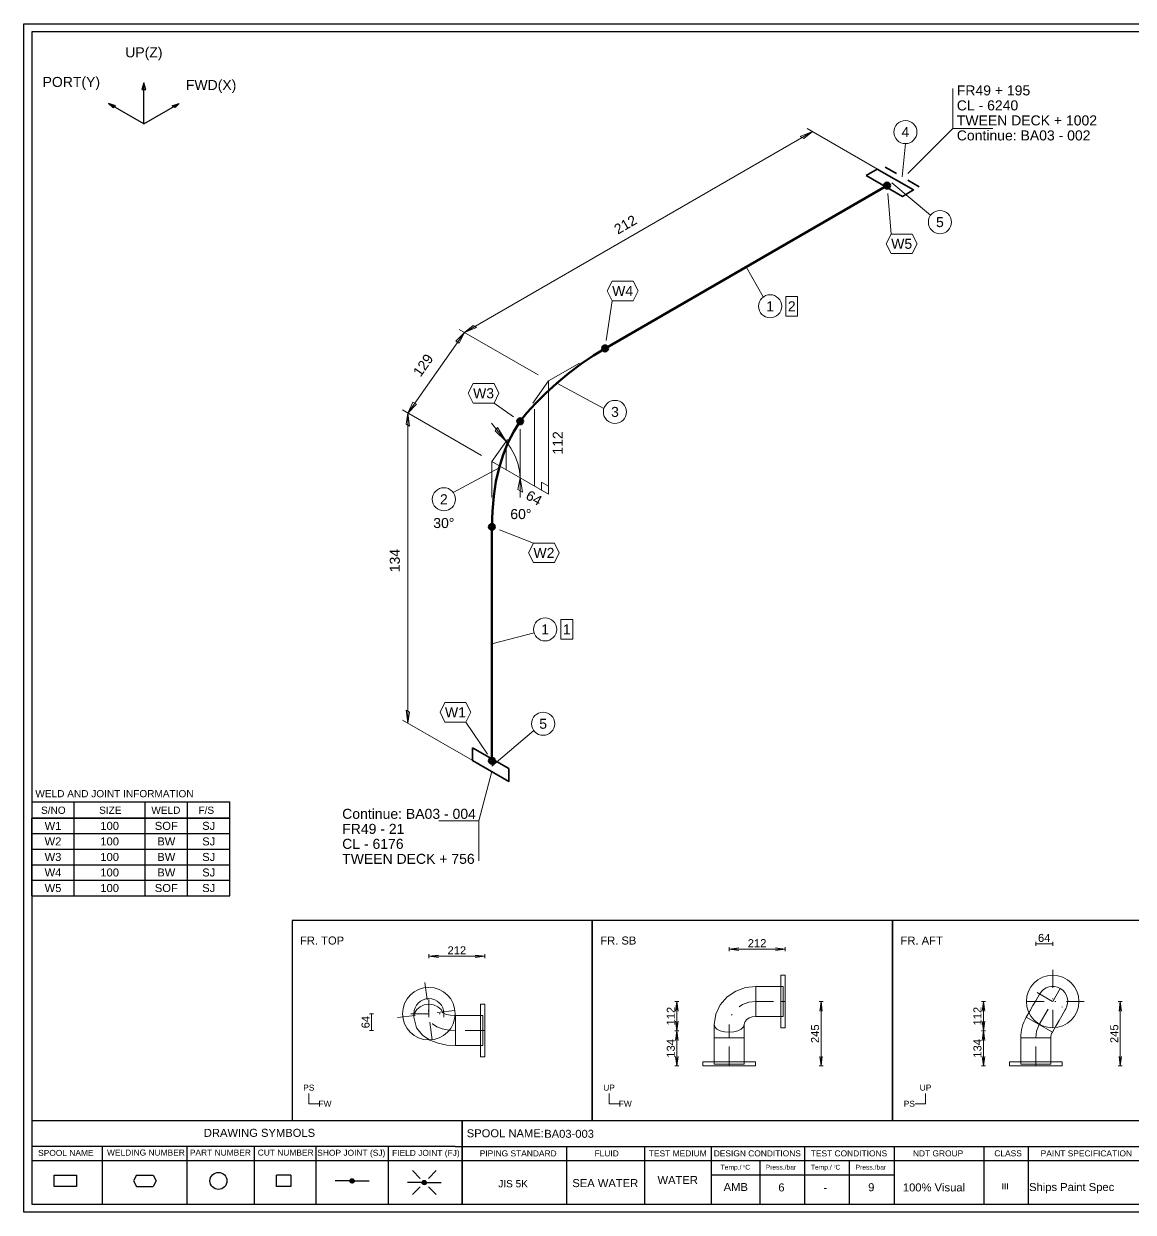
# Model space of a CAD drawing. Header units: millimetres. Extents: x 0 to 420, y 0 to 297.
# Drawn here: x 0 to 277.1, y 0 to 297 of the extents above; entities that cross this region are included whole.
import ezdxf
from ezdxf.enums import TextEntityAlignment as Align

# ---------------------------------------------------------------- set-up
doc = ezdxf.new("R2010")
doc.units = ezdxf.units.MM
doc.linetypes.add('DOTTED_DASHED5', pattern=[9.99998, 4.444436, -2.666661, 0.222222, -2.666661])
doc.linetypes.add('DOTTED_DASHED6', pattern=[10.0001, 4.444489, -2.666693, 0.222224, -2.666693])
for name, color, linetype in [('FramesFromTables', 40, 'Continuous'), ('I_Coordinates', 11, 'Continuous'), ('I_CutNumbers', 10, 'Continuous'), ('I_Dimensions', 4, 'Continuous'), ('I_OtherComponents', 2, 'Continuous'), ('I_PartNumbers', 9, 'Continuous'), ('I_Pipes', 1, 'Continuous'), ('I_Tags', 8, 'Continuous'), ('I_Triangles', 5, 'Continuous'), ('SymbolsOnDrawingSheet', 1, 'Continuous'), ('TextFromTables', 2, 'Continuous'), ('TextFromTextBoxes', 2, 'Continuous')]:
    doc.layers.add(name, color=color, linetype=linetype)
doc.styles.add('Cadmatic Default Text', font='arial.ttf')

# ---------------------------------------------------------------- blocks, each defined once
blk = doc.blocks.new('BA01726637003_BOM_4')
at = {"layer": 'FramesFromTables', "linetype": 'ByBlock', "lineweight": 18}
for p, q in [((292, 285), (418, 285)), ((292, 267), (292, 285)), ((292, 267), (292, 285)), ((299.6, 267), (299.6, 285)), ((299.6, 267), (299.6, 285)), ((307, 267), (307, 285)), ((307, 267), (307, 285)), ((318.6, 267), (318.6, 285)), ((318.6, 267), (318.6, 285)), ((360.1, 267), (360.1, 285)), ((360.1, 267), (360.1, 285)), ((384.2, 267), (384.2, 285)), ((384.2, 267), (384.2, 285)), ((405.2, 267), (405.2, 285)), ((405.2, 267), (405.2, 285)), ((418, 267), (418, 285)), ((292, 280.5), (418, 280.5)), ((292, 276), (418, 276)), ((292, 271.5), (418, 271.5)), ((292, 205), (418.1, 205)), ((292, 200.67), (292, 205)), ((292.1, 200.67), (292.1, 205)), ((299.6, 200.67), (299.6, 205)), ((299.6, 200.67), (299.6, 205)), ((307.2, 200.67), (307.2, 205)), ((307.2, 200.67), (307.2, 205)), ((361.8, 200.67), (361.8, 205)), ((361.8, 200.67), (361.8, 205)), ((383.6, 200.67), (383.6, 205)), ((383.6, 200.67), (383.6, 205)), ((405.2, 200.67), (405.2, 205)), ((405.2, 200.67), (405.2, 205)), ((418, 200.67), (418, 205)), ((292, 127.3), (418.2, 127.3)), ((292, 119.3), (292, 127.3)), ((292, 119.3), (292, 127.3)), ((298.5, 119.3), (298.5, 127.3)), ((298.5, 119.3), (298.5, 127.3)), ((356.6, 119.3), (356.6, 127.3)), ((356.6, 119.3), (356.6, 127.3)), ((380, 119.3), (380, 127.3)), ((380, 119.3), (380, 127.3)), ((399.6, 119.3), (399.6, 127.3)), ((399.6, 119.3), (399.6, 127.3)), ((418, 119.3), (418, 127.3)), ((292, 123.3), (418.2, 123.3)), ((292, 68.4), (418, 68.4)), ((292, 58.6), (292, 68.4)), ((292, 58.6), (292, 68.4)), ((305.1, 58.6), (305.1, 68.4)), ((305.1, 58.6), (305.1, 68.4)), ((323.8, 58.6), (323.8, 68.4)), ((323.8, 58.6), (323.8, 68.4)), ((384.9, 58.6), (384.9, 68.4)), ((384.9, 58.6), (384.9, 68.4)), ((397.2, 58.6), (397.2, 68.4)), ((397.2, 58.6), (397.2, 68.4)), ((407.8, 58.6), (407.8, 68.4)), ((407.8, 58.6), (407.8, 68.4)), ((418, 58.6), (418, 68.4)), ((292, 65.13), (418, 65.13)), ((292, 61.87), (418, 61.87))]:
    blk.add_line(p, q, dxfattribs=at)
at = {"layer": 'FramesFromTables', "linetype": 'ByBlock', "lineweight": -3}
for p, q in [((2, 98.5), (51.5, 98.5)), ((2, 79.08), (2, 98.5)), ((2, 79.08), (2, 98.5)), ((12.6, 79.08), (12.6, 98.5)), ((12.6, 79.08), (12.6, 98.5)), ((30.3, 79.08), (30.3, 98.5)), ((30.3, 79.08), (30.3, 98.5)), ((40.9, 79.08), (40.9, 98.5)), ((40.9, 79.08), (40.9, 98.5)), ((51.5, 79.08), (51.5, 98.5)), ((2, 94.62), (51.5, 94.62)), ((2, 90.73), (51.5, 90.73)), ((2, 86.85), (51.5, 86.85)), ((2, 82.96), (51.5, 82.96))]:
    blk.add_line(p, q, dxfattribs=at)
at = {"layer": 'FramesFromTables', "linetype": 'ByBlock', "lineweight": 18, "flags": 128}
for points in [[(292, 267), (418, 267), (418, 285)], [(292, 200.67), (418.1, 200.67), (418.1, 205)], [(292, 119.3), (418.2, 119.3), (418.2, 127.3)], [(292, 58.6), (418, 58.6), (418, 68.4)]]:
    blk.add_lwpolyline(points, dxfattribs=at)
at = {"layer": 'FramesFromTables', "linetype": 'ByBlock', "lineweight": -3, "flags": 128}
blk.add_lwpolyline([(2, 79.08), (51.5, 79.08), (51.5, 98.5)], dxfattribs=at)
at = {"layer": 'TextFromTables', "linetype": 'ByBlock', "lineweight": 13, "style": 'Cadmatic Default Text'}
for s, p in [('1', (295.8, 282.75)), ('2', (295.8, 278.25)), ('3', (295.8, 273.75)), ('5', (295.8, 269.25))]:
    blk.add_text(s, height=2, dxfattribs=at).set_placement(p, align=Align.MIDDLE_CENTER)
at = {"layer": 'TextFromTables', "linetype": 'ByBlock', "lineweight": 25, "style": 'Cadmatic Default Text'}
for s, p in [('0.20 ', (312.8, 282.75)), ('100A Sch40', (372.15, 282.75)), ('STPG370', (394.7, 282.75)), ('1', (303.3, 278.25)), ('100A Sch40', (372.15, 278.25)), ('PG 370', (394.7, 278.25)), ('1', (303.3, 273.75)), ('100A Sch40', (372.15, 273.75)), ('PG 370', (394.7, 273.75)), ('2', (303.3, 269.25)), ('100A JIS5K', (372.15, 269.25)), ('SF440', (394.7, 269.25)), ('4', (295.85, 202.83)), ('1', (303.4, 202.83)), ('CNAF', (394.4, 202.83)), ('1', (295.25, 125.3)), ('2', (295.25, 121.3)), ('W1', (7.3, 96.56)), ('100', (21.45, 96.56)), ('SOF', (35.6, 96.56)), ('SJ', (46.2, 96.56)), ('W2', (7.3, 92.67)), ('100', (21.45, 92.67)), ('BW', (35.6, 92.67)), ('SJ', (46.2, 92.67)), ('W3', (7.3, 88.79)), ('100', (21.45, 88.79)), ('BW', (35.6, 88.79)), ('SJ', (46.2, 88.79)), ('W4', (7.3, 84.91)), ('100', (21.45, 84.91)), ('BW', (35.6, 84.91)), ('SJ', (46.2, 84.91)), ('W5', (7.3, 81.02)), ('100', (21.45, 81.02)), ('SOF', (35.6, 81.02)), ('SJ', (46.2, 81.02))]:
    blk.add_text(s, height=2, dxfattribs=at).set_placement(p, align=Align.MIDDLE_CENTER)
for s, height, p in [('Pipe Seamless, BW ', 2, (319.4, 282.75)), ('16.00', 2, (406, 282.75)), ('Elbow SR, BW 30 deg', 2, (319.4, 278.25)), ('2.69', 2, (406, 278.25)), ('Elbow SR, BW 90 deg', 2, (319.4, 273.75)), ('2.69', 2, (406, 273.75)), ('Flange SOFF ', 2, (319.4, 269.25)), ('2.39', 2, (406, 269.25)), ('Gasket, JIS5K, Thk 3mm ', 2, (308, 202.83)), ('100A', 2, (362.6, 202.83)), ('Pipe Seamless, BW', 2, (299.3, 125.3)), ('100A Sch40', 2, (357.4, 125.3)), ('STPG370', 1.75, (380.8, 125.3)), ('100', 2, (400.4, 125.3)), ('Pipe Seamless, BW', 2, (299.3, 121.3)), ('100A Sch40', 2, (357.4, 121.3)), ('STPG370', 1.75, (380.8, 121.3)), ('104', 2, (400.4, 121.3))]:
    blk.add_text(s, height=height, dxfattribs=at).set_placement(p, align=Align.MIDDLE_LEFT)
at = {"layer": 'TextFromTextBoxes', "linetype": 'ByBlock', "lineweight": -3, "style": 'Cadmatic Default Text'}
for s, p in [('EMAS OFFSHORE LIMITED', (306.3, 33.1)), ('BIO-SEA', (383.3, 33.65)), ('9354947', (368.2, 29.15)), ('-', (306.3, 29.2)), ('P1482', (307.1, 25)), ('JP 88 STORK', (372.9, 25.05)), ('BA03-003', (130, 19.6))]:
    blk.add_text(s, height=2, dxfattribs=at).set_placement(p, align=Align.MIDDLE_LEFT)
at = {"layer": 'TextFromTextBoxes', "linetype": 'ByBlock', "lineweight": 25, "style": 'Cadmatic Default Text'}
blk.add_text('BA03', height=2.5, dxfattribs=at).set_placement((357.5, 18.3), align=Align.MIDDLE_LEFT)
at = {"layer": 'TextFromTextBoxes', "linetype": 'ByBlock', "lineweight": -3, "style": 'Cadmatic Default Text'}
for s, height, p in [('WATER', 2, (163.35, 8.05)), ('SEA WATER', 2, (145.25, 7.28)), ('AMB', 2, (177.85, 6.3)), ('6', 2, (189.25, 6.2)), ('-', 2, (200.2, 6.15)), ('9', 2, (211.7, 6.25)), ('100% Visual', 2, (227.35, 6.2)), ('Ships Paint Spec', 2, (261.75, 6.3)), ('12 kg', 2, (284.75, 6.35)), ('19/39', 2.5, (316.1, 6.5))]:
    blk.add_text(s, height=height, dxfattribs=at).set_placement(p, align=Align.MIDDLE_CENTER)
at = {"layer": 'TextFromTextBoxes', "linetype": 'ByBlock', "lineweight": 25, "style": 'Cadmatic Default Text'}
blk.add_text('BA03', height=3, dxfattribs=at).set_placement((370.1, 6.45), align=Align.MIDDLE_CENTER)
blk = doc.blocks.new('SEDS_SPOOL_FORMAT_Gol_5')
at = {"layer": 'SymbolsOnDrawingSheet', "linetype": 'ByBlock', "lineweight": -3, "flags": 128}
for points in [[(0, 297), (420, 297), (420, 0), (0, 0), (0, 297)], [(418.01, 295.01), (2, 295.01)], [(2, 295.01), (2, 2)], [(2, 102.57), (51.49, 102.57)], [(12.6, 98.45), (12.6, 102.57)], [(30.28, 98.45), (30.28, 102.57)], [(40.88, 98.45), (40.88, 102.57)], [(51.49, 98.45), (51.49, 102.57)], [(2, 98.5), (51.5, 98.5)], [(2, 98.5), (51.5, 98.5)], [(51.49, 98.47), (2, 98.47)], [(2, 98.45), (51.49, 98.45)], [(2, 22.93), (107.74, 22.93)], [(107.74, 22.93), (292.02, 22.93)], [(109.52, 22.93), (109.52, 2)], [(109.52, 2), (109.52, 22.93)], [(107.74, 16.45), (2, 16.45)], [(19.62, 16.45), (19.62, 2)], [(40.69, 16.45), (40.69, 2)], [(57.56, 16.45), (57.56, 2)], [(72.95, 16.45), (72.95, 2)], [(91.02, 16.45), (91.02, 2)], [(107.74, 16.45), (292.02, 16.45)], [(135.58, 16.45), (135.58, 2)], [(155.03, 16.45), (155.03, 2)], [(171.67, 16.45), (171.67, 2)], [(195.02, 16.45), (195.02, 2)], [(217.4, 16.45), (217.4, 2)], [(239.85, 16.45), (239.85, 2)], [(250.91, 16.34), (250.91, 2)], [(2, 12.91), (292.02, 12.91)], [(183.82, 12.91), (183.82, 2)], [(206.21, 12.91), (206.21, 2)], [(13.2, 6.41), (7.55, 6.41), (7.55, 9.23), (13.2, 9.23)], [(13.2, 9.23), (13.2, 6.41)], [(28.12, 9.23), (27.42, 7.82)], [(28.12, 9.23), (32.36, 9.23)], [(32.36, 9.23), (33.07, 7.82)], [(66.68, 9.23), (66.68, 6.41), (63.15, 6.41), (63.15, 9.23)], [(66.68, 9.23), (63.15, 9.23)], [(99, 8.47), (97.06, 10.41)], [(101.09, 8.47), (103.03, 10.41)], [(171.67, 9.37), (217.4, 9.37)], [(171.67, 9.37), (217.4, 9.37)], [(27.42, 7.82), (28.12, 6.41)], [(28.12, 6.41), (32.36, 6.41)], [(33.07, 7.82), (32.36, 6.41)], [(81.48, 7.82), (77.79, 7.82)], [(81.49, 7.78), (82.04, 8.32)], [(81.51, 7.9), (81.93, 8.32)], [(81.52, 7.7), (82.14, 8.32)], [(81.55, 7.62), (82.22, 8.29)], [(81.56, 8.06), (81.76, 8.26)], [(81.57, 7.54), (82.28, 8.25)], [(81.62, 7.48), (82.34, 8.2)], [(81.68, 7.44), (82.4, 8.16)], [(81.74, 7.39), (82.45, 8.1)], [(81.8, 7.35), (82.48, 8.02)], [(81.88, 7.32), (82.5, 7.94)], [(81.98, 7.32), (82.53, 7.86)], [(82.09, 7.32), (82.52, 7.75)], [(82.24, 7.36), (82.47, 7.59)], [(82.54, 7.82), (86.24, 7.82)], [(99.51, 7.42), (95.82, 7.42)], [(99, 6.38), (97.06, 4.44)], [(99.53, 7.47), (99.99, 7.93)], [(99.53, 7.37), (100.1, 7.93)], [(99.56, 7.29), (100.2, 7.93)], [(99.58, 7.62), (99.88, 7.93)], [(99.58, 7.21), (100.27, 7.89)], [(99.61, 7.13), (100.33, 7.84)], [(99.67, 7.08), (100.39, 7.8)], [(99.73, 7.03), (100.45, 7.75)], [(99.79, 6.99), (100.49, 7.69)], [(99.85, 6.94), (100.52, 7.61)], [(99.94, 6.92), (100.54, 7.53)], [(100.04, 6.92), (100.57, 7.45)], [(100.15, 6.92), (100.54, 7.31)], [(100.38, 7.04), (100.49, 7.15)], [(100.57, 7.42), (104.27, 7.42)], [(101.09, 6.38), (103.03, 4.44)], [(2, 2), (418.01, 2)]]:
    blk.add_lwpolyline(points, dxfattribs=at)
at = {"layer": 'SymbolsOnDrawingSheet', "linetype": 'ByBlock', "lineweight": -3}
for centre, radius in [((48.63, 7.82), 2.12), ((82.01, 7.82), 0.53), ((100.04, 7.42), 0.53)]:
    blk.add_circle(centre, radius, dxfattribs=at)
at = {"layer": 'SymbolsOnDrawingSheet', "linetype": 'ByBlock', "lineweight": -3, "style": 'Cadmatic Default Text'}
for s, p in [('WELD AND JOINT INFORMATION', (2.89, 105.5)), ('S/NO', (4.31, 101.36)), ('SIZE', (18.81, 101.36)), ('WELD', (31.86, 101.36)), ('F/S', (43.63, 101.36))]:
    blk.add_text(s, height=1.8, dxfattribs=at).set_placement(p, align=Align.TOP_LEFT)
for s, height, p in [('DRAWING SYMBOLS', 2, (44.98, 18.84)), ('Temp./  C   ', 1.2, (174.06, 10.65)), ('Press./bar', 1.2, (185.31, 10.65)), ('Temp./  C   ', 1.2, (196.61, 10.65)), ('Press./bar', 1.2, (207.78, 10.65)), ('0', 0.53, (179.71, 11.25)), ('0', 0.53, (202.37, 11.25))]:
    blk.add_text(s, height=height, dxfattribs=at).set_placement(p)
for s, height, p in [('SPOOL NAME:', 2, (110.65, 19.73)), ('SPOOL NAME', 1.5, (3.58, 14.83)), ('WELDING NUMBER', 1.5, (20.79, 14.91)), ('PART NUMBER', 1.5, (41.48, 14.91)), ('CUT NUMBER', 1.5, (58.44, 14.91)), ('SHOP JOINT (SJ)', 1.5, (73.31, 14.85)), ('FIELD JOINT (FJ)', 1.5, (92, 14.83)), ('PIPING STANDARD', 1.5, (113.89, 14.7)), ('FLUID', 1.5, (142.57, 14.7)), ('TEST MEDIUM', 1.5, (156.14, 14.7)), ('DESIGN CONDITIONS', 1.5, (172.34, 14.7)), ('TEST CONDITIONS', 1.5, (196.58, 14.7)), ('NDT GROUP', 1.5, (222.09, 14.7)), ('CLASS', 1.5, (242.43, 14.72)), ('PAINT SPECIFICATION', 1.5, (254.01, 14.7)), ('JIS 5K', 1.8, (118.53, 7.12)), ('III', 1.5, (244.26, 6.51))]:
    blk.add_text(s, height=height, dxfattribs=at).set_placement(p, align=Align.MIDDLE_LEFT)
blk = doc.blocks.new('BA01726637003_PRT_16_3')
at = {"layer": 'I_OtherComponents', "linetype": 'ByBlock', "lineweight": 35}
for p, q in [((166, 236.25), (163.17, 237.88)), ((171.65, 232.99), (168.83, 234.62))]:
    blk.add_line(p, q, dxfattribs=at)
blk = doc.blocks.new('BA01726637003_PRT_17_3')
at = {"layer": 'I_OtherComponents', "linetype": 'ByBlock', "lineweight": 35, "flags": 128}
blk.add_lwpolyline([(158.41, 235.78), (161.18, 237.39), (170.25, 232.17), (167.47, 230.56), (158.41, 235.78)], dxfattribs=at)
at = {"layer": 'I_OtherComponents', "linetype": 'ByBlock', "lineweight": 50}
for radius in [0.75, 0.375]:
    blk.add_circle((163.64, 233.26), radius, dxfattribs=at)
blk = doc.blocks.new('BA01726637003_PRT_18_3')
at = {"layer": 'I_Pipes', "linetype": 'ByBlock', "lineweight": 50}
blk.add_line((163.64, 233.26), (93.21, 192.59), dxfattribs=at)
blk = doc.blocks.new('BA01726637003_PRT_20_3')
at = {"layer": 'I_Pipes', "linetype": 'ByBlock', "lineweight": 0}
for q in [(86.84, 188.92), (75.18, 178.89)]:
    blk.add_line((79.07, 184.43), q, dxfattribs=at)
at = {"layer": 'I_Pipes', "linetype": 'ByBlock', "lineweight": 50, "flags": 128}
blk.add_lwpolyline([(93.21, 192.59), (90.31, 190.8), (87.26, 188.7), (84.16, 186.36), (81.14, 183.87), (78.31, 181.33), (75.78, 178.84), (73.65, 176.49), (72, 174.37)], dxfattribs=at)
at = {"layer": 'I_Pipes', "linetype": 'ByBlock', "lineweight": 50}
for centre, radius in [((93.21, 192.59), 0.75), ((93.21, 192.59), 0.375), ((72, 174.37), 0.75), ((72, 174.37), 0.375)]:
    blk.add_circle(centre, radius, dxfattribs=at)
blk = doc.blocks.new('BA01726637003_PRT_21_3')
at = {"layer": 'I_Pipes', "linetype": 'ByBlock', "lineweight": 0}
for q in [(68.81, 169.84), (64.92, 155.32)]:
    blk.add_line((64.92, 164.31), q, dxfattribs=at)
at = {"layer": 'I_Pipes', "linetype": 'ByBlock', "lineweight": 50, "flags": 128}
blk.add_lwpolyline([(72, 174.37), (70.37, 171.79), (68.94, 168.98), (67.73, 165.95), (66.72, 162.71), (65.94, 159.28), (65.38, 155.67), (65.04, 151.9), (64.93, 147.98)], dxfattribs=at)
at = {"layer": 'I_Pipes', "linetype": 'ByBlock', "lineweight": 50}
for centre, radius in [((72, 174.37), 0.75), ((72, 174.37), 0.375), ((64.93, 147.98), 0.75), ((64.93, 147.98), 0.375)]:
    blk.add_circle(centre, radius, dxfattribs=at)
blk = doc.blocks.new('BA01726637003_PRT_22_3')
at = {"layer": 'I_Pipes', "linetype": 'ByBlock', "lineweight": 50}
blk.add_line((64.93, 147.98), (64.93, 89.52), dxfattribs=at)
blk = doc.blocks.new('BA01726637003_PRT_23_3')
at = {"layer": 'I_OtherComponents', "linetype": 'ByBlock', "lineweight": 35, "flags": 128}
blk.add_lwpolyline([(60.12, 92.79), (60.12, 89.57), (69.17, 84.35), (69.17, 87.56), (60.12, 92.79)], dxfattribs=at)
at = {"layer": 'I_OtherComponents', "linetype": 'ByBlock', "lineweight": 50}
for radius in [0.75, 0.375]:
    blk.add_circle((64.93, 89.52), radius, dxfattribs=at)
blk = doc.blocks.new('BA01726637003_TRI_0_3')
at = {"layer": 'I_Triangles', "linetype": 'ByBlock', "lineweight": 0}
for p, q in [((75.53, 158.18), (75.53, 177.4)), ((72, 160.22), (72, 172.37)), ((68.46, 162.26), (68.46, 167.34))]:
    blk.add_line(p, q, dxfattribs=at)
at = {"layer": 'I_Triangles', "linetype": 'ByBlock', "lineweight": 0, "flags": 128}
for points in [[(64.92, 164.31), (79.07, 156.14), (79.07, 184.43)], [(64.79, 173.91), (68.46, 169.34), (65.73, 171.98), (66.29, 172.79), (68.46, 169.34), (69.66, 167.64), (70.64, 165.8), (71.38, 163.9), (71.84, 162.01), (72, 160.22), (71.43, 157.28), (72.56, 156.63), (72, 160.22), (72, 155.32)], [(77.33, 157.14), (77.33, 159.14), (79.07, 158.14)]]:
    blk.add_lwpolyline(points, dxfattribs=at)
at = {"layer": 'I_Triangles', "linetype": 'ByBlock', "lineweight": 0, "style": 'Cadmatic Default Text'}
for s, rotation, p in [('112', 90, (81.38, 168.95)), ('64', 330, (75.46, 155.22))]:
    blk.add_text(s, height=2.5, rotation=rotation, dxfattribs=at).set_placement(p, align=Align.MIDDLE_CENTER)
blk.add_text('60°', height=2.5, dxfattribs=at).set_placement((72.17, 151.17), align=Align.MIDDLE_CENTER)
blk = doc.blocks.new('BA01726637003_DIM_0_3')
at = {"layer": 'I_Dimensions', "linetype": 'ByBlock', "lineweight": 0}
for p, q in [((42.62, 177.18), (62.33, 165.81)), ((43.92, 98.92), (43.92, 176.43)), ((62.33, 88.3), (42.62, 99.67))]:
    blk.add_line(p, q, dxfattribs=at)
at = {"layer": 'I_Dimensions', "linetype": 'ByBlock', "lineweight": 0, "flags": 128}
for points in [[(43.92, 176.43), (44.36, 173.18), (43.49, 173.68), (43.92, 176.43)], [(43.92, 98.92), (44.36, 101.67), (43.49, 102.17), (43.92, 98.92)]]:
    blk.add_lwpolyline(points, dxfattribs=at)
at = {"layer": 'I_Dimensions', "linetype": 'ByBlock', "lineweight": 0, "style": 'Cadmatic Default Text'}
blk.add_text('134', height=2.5, rotation=90, dxfattribs=at).set_placement((40.68, 139.55), align=Align.MIDDLE_CENTER)
blk = doc.blocks.new('BA01726637003_DIM_1_3')
at = {"layer": 'I_Dimensions', "linetype": 'ByBlock', "lineweight": 0}
for p, q in [((43.92, 176.43), (58.06, 196.55)), ((56.77, 197.3), (76.47, 185.93)), ((62.33, 165.81), (42.62, 177.18))]:
    blk.add_line(p, q, dxfattribs=at)
at = {"layer": 'I_Dimensions', "linetype": 'ByBlock', "lineweight": 0, "flags": 128}
for points in [[(58.06, 196.55), (56.77, 193.85), (55.91, 194.35), (58.06, 196.55)], [(43.92, 176.43), (46.08, 178.64), (45.22, 179.14), (43.92, 176.43)]]:
    blk.add_lwpolyline(points, dxfattribs=at)
at = {"layer": 'I_Dimensions', "linetype": 'ByBlock', "lineweight": 0, "style": 'Cadmatic Default Text'}
blk.add_text('129', height=2.5, rotation=54.896, dxfattribs=at).set_placement((47.75, 188.37), align=Align.MIDDLE_CENTER)
blk = doc.blocks.new('BA01726637003_DIM_2_3')
at = {"layer": 'I_Dimensions', "linetype": 'ByBlock', "lineweight": 0}
for p, q in [((58.06, 196.55), (145, 246.74)), ((143.7, 247.49), (163.4, 236.12)), ((76.47, 185.93), (56.77, 197.3))]:
    blk.add_line(p, q, dxfattribs=at)
at = {"layer": 'I_Dimensions', "linetype": 'ByBlock', "lineweight": 0, "flags": 128}
for points in [[(145, 246.74), (142.84, 244.99), (141.97, 245.49), (145, 246.74)], [(58.06, 196.55), (61.1, 197.8), (60.23, 198.3), (58.06, 196.55)]]:
    blk.add_lwpolyline(points, dxfattribs=at)
at = {"layer": 'I_Dimensions', "linetype": 'ByBlock', "lineweight": 0, "style": 'Cadmatic Default Text'}
blk.add_text('212', height=2.5, rotation=30, dxfattribs=at).set_placement((98.28, 223.52), align=Align.MIDDLE_CENTER)
blk = doc.blocks.new('BA01726637003_CRD_0_3')
at = {"layer": 'I_Coordinates', "linetype": 'ByBlock', "lineweight": 0}
blk.add_line((61.64, 74.51), (64.93, 86.8), dxfattribs=at)
at = {"layer": 'I_Coordinates', "linetype": 'ByBlock', "lineweight": 0, "flags": 128}
blk.add_lwpolyline([(61.64, 64.51), (61.64, 74.51), (51.64, 74.51)], dxfattribs=at)
at = {"layer": 'I_Coordinates', "linetype": 'ByBlock', "lineweight": 0, "style": 'Cadmatic Default Text'}
for s, p in [('Continue: BA03 - 004', (27.54, 77.51)), ('FR49 - 21', (27.54, 73.76)), ('CL - 6176', (27.54, 70.01)), ('TWEEN DECK + 756', (27.54, 66.26))]:
    blk.add_text(s, height=2.5, dxfattribs=at).set_placement(p, align=Align.TOP_LEFT)
blk = doc.blocks.new('BA01726637003_CRD_1_3')
at = {"layer": 'I_Coordinates', "linetype": 'ByBlock', "lineweight": 0}
blk.add_line((180.06, 247.55), (168.83, 236.25), dxfattribs=at)
at = {"layer": 'I_Coordinates', "linetype": 'ByBlock', "lineweight": 0, "flags": 128}
blk.add_lwpolyline([(180.06, 257.55), (180.06, 247.55), (190.06, 247.55)], dxfattribs=at)
at = {"layer": 'I_Coordinates', "linetype": 'ByBlock', "lineweight": 0, "style": 'Cadmatic Default Text'}
for s, p in [('FR49 + 195', (181.06, 255.8)), ('CL - 6240', (181.06, 252.05)), ('TWEEN DECK + 1002', (181.06, 248.3)), ('Continue: BA03 - 002', (181.06, 244.55))]:
    blk.add_text(s, height=2.5, dxfattribs=at).set_placement(p)
blk = doc.blocks.new('BA01726637003_PTN_0_3')
at = {"layer": 'I_PartNumbers', "linetype": 'ByBlock', "lineweight": 0}
blk.add_line((168.21, 243.74), (167.41, 235.44), dxfattribs=at)
blk.add_circle((168.21, 246.63), 2.89, dxfattribs=at)
at = {"layer": 'I_PartNumbers', "linetype": 'ByBlock', "lineweight": 0, "style": 'Cadmatic Default Text'}
blk.add_text('4', height=2.5, dxfattribs=at).set_placement((168.21, 246.63), align=Align.MIDDLE_CENTER)
blk = doc.blocks.new('BA01726637003_PTN_1_3')
at = {"layer": 'I_PartNumbers', "linetype": 'ByBlock', "lineweight": 0}
blk.add_line((174.5, 225.83), (164.82, 233.94), dxfattribs=at)
blk.add_circle((176.84, 224.13), 2.89, dxfattribs=at)
at = {"layer": 'I_PartNumbers', "linetype": 'ByBlock', "lineweight": 0, "style": 'Cadmatic Default Text'}
blk.add_text('5', height=2.5, dxfattribs=at).set_placement((176.84, 224.13), align=Align.MIDDLE_CENTER)
blk = doc.blocks.new('BA01726637003_PTN_2_3')
at = {"layer": 'I_PartNumbers', "linetype": 'ByBlock', "lineweight": 0}
blk.add_line((55.27, 156.57), (66.72, 162.71), dxfattribs=at)
blk.add_circle((52.93, 154.87), 2.89, dxfattribs=at)
at = {"layer": 'I_PartNumbers', "linetype": 'ByBlock', "lineweight": 0, "style": 'Cadmatic Default Text'}
blk.add_text('2', height=2.5, dxfattribs=at).set_placement((52.93, 154.87), align=Align.MIDDLE_CENTER)
blk = doc.blocks.new('BA01726637003_PTN_3_3')
at = {"layer": 'I_PartNumbers', "linetype": 'ByBlock', "lineweight": 0}
blk.add_line((75.48, 121.46), (64.93, 118.75), dxfattribs=at)
blk.add_circle((78.23, 122.36), 2.89, dxfattribs=at)
at = {"layer": 'I_PartNumbers', "linetype": 'ByBlock', "lineweight": 0, "style": 'Cadmatic Default Text'}
blk.add_text('1', height=2.5, dxfattribs=at).set_placement((78.23, 122.36), align=Align.MIDDLE_CENTER)
blk = doc.blocks.new('BA01726637003_PTN_4_3')
at = {"layer": 'I_PartNumbers', "linetype": 'ByBlock', "lineweight": 0}
blk.add_line((75.39, 97.07), (64.93, 88.16), dxfattribs=at)
blk.add_circle((77.73, 98.77), 2.89, dxfattribs=at)
at = {"layer": 'I_PartNumbers', "linetype": 'ByBlock', "lineweight": 0, "style": 'Cadmatic Default Text'}
blk.add_text('5', height=2.5, dxfattribs=at).set_placement((77.73, 98.77), align=Align.MIDDLE_CENTER)
blk = doc.blocks.new('BA01726637003_PTN_5_3')
at = {"layer": 'I_PartNumbers', "linetype": 'ByBlock', "lineweight": 0}
blk.add_line((92.92, 177.59), (81.14, 183.87), dxfattribs=at)
blk.add_circle((95.67, 176.7), 2.89, dxfattribs=at)
at = {"layer": 'I_PartNumbers', "linetype": 'ByBlock', "lineweight": 0, "style": 'Cadmatic Default Text'}
blk.add_text('3', height=2.5, dxfattribs=at).set_placement((95.67, 176.7), align=Align.MIDDLE_CENTER)
blk = doc.blocks.new('BA01726637003_PTN_6_3')
at = {"layer": 'I_PartNumbers', "linetype": 'ByBlock', "lineweight": 0}
blk.add_line((132.73, 205.44), (128.43, 212.92), dxfattribs=at)
blk.add_circle((134.43, 203.1), 2.89, dxfattribs=at)
at = {"layer": 'I_PartNumbers', "linetype": 'ByBlock', "lineweight": 0, "style": 'Cadmatic Default Text'}
blk.add_text('1', height=2.5, dxfattribs=at).set_placement((134.43, 203.1), align=Align.MIDDLE_CENTER)
blk = doc.blocks.new('BA01726637003_CUT_8_3')
at = {"layer": 'I_CutNumbers', "linetype": 'ByBlock', "lineweight": 0, "flags": 128}
blk.add_lwpolyline([(85.11, 119.91), (85.11, 124.81), (82.17, 124.81), (82.17, 119.91), (85.11, 119.91)], dxfattribs=at)
at = {"layer": 'I_CutNumbers', "linetype": 'ByBlock', "lineweight": 0, "style": 'Cadmatic Default Text'}
blk.add_text('1', height=2.5, dxfattribs=at).set_placement((83.64, 122.36), align=Align.MIDDLE_CENTER)
blk = doc.blocks.new('BA01726637003_CUT_9_3')
at = {"layer": 'I_CutNumbers', "linetype": 'ByBlock', "lineweight": 0, "flags": 128}
blk.add_lwpolyline([(141.3, 200.65), (141.3, 205.55), (138.36, 205.55), (138.36, 200.65), (141.3, 200.65)], dxfattribs=at)
at = {"layer": 'I_CutNumbers', "linetype": 'ByBlock', "lineweight": 0, "style": 'Cadmatic Default Text'}
blk.add_text('2', height=2.5, dxfattribs=at).set_placement((139.83, 203.1), align=Align.MIDDLE_CENTER)
blk = doc.blocks.new('BA01726637003_fii_7_3')
at = {"layer": 'I_Tags', "linetype": 'ByBlock', "lineweight": 0, "style": 'Cadmatic Default Text'}
blk.add_text('30°', height=2.5, dxfattribs=at).set_placement((52.93, 148.93), align=Align.MIDDLE_CENTER)
blk = doc.blocks.new('Pi_Weld_0')
at = {"layer": 'I_Tags', "linetype": 'ByBlock', "lineweight": 0, "flags": 128}
for points in [[(-2.62, 2.45), (-3.48, 12.56)], [(-2.62, 2.45), (-3.84, 0)], [(-3.84, 0), (-2.62, -2.45)], [(2.62, 2.45), (-2.62, 2.45)], [(3.84, 0), (2.62, 2.45)], [(2.62, -2.45), (3.84, 0)], [(-2.62, -2.45), (2.62, -2.45)]]:
    blk.add_lwpolyline(points, dxfattribs=at)
at = {"layer": 'I_Tags', "linetype": 'ByBlock', "lineweight": 0, "style": 'Cadmatic Default Text'}
blk.add_text('W5', height=2.5, dxfattribs=at).set_placement((0, 0), align=Align.MIDDLE_CENTER)
blk = doc.blocks.new('Pi_Weld_1')
at = {"layer": 'I_Tags', "linetype": 'ByBlock', "lineweight": 0, "flags": 128}
for points in [[(-2.62, 2.45), (-3.84, 0)], [(-3.84, 0), (-2.62, -2.45)], [(2.62, 2.45), (-2.62, 2.45)], [(3.84, 0), (2.62, 2.45)], [(2.62, -2.45), (3.84, 0)], [(-2.62, -2.45), (-4.09, -12.37)], [(-2.62, -2.45), (2.62, -2.45)]]:
    blk.add_lwpolyline(points, dxfattribs=at)
at = {"layer": 'I_Tags', "linetype": 'ByBlock', "lineweight": 0, "style": 'Cadmatic Default Text'}
blk.add_text('W4', height=2.5, dxfattribs=at).set_placement((0, 0), align=Align.MIDDLE_CENTER)
blk = doc.blocks.new('Pi_Weld_2')
at = {"layer": 'I_Tags', "linetype": 'ByBlock', "lineweight": 0, "flags": 128}
for points in [[(-2.62, 2.45), (-3.84, 0)], [(-3.84, 0), (-2.62, -2.45)], [(2.62, 2.45), (-2.62, 2.45)], [(3.84, 0), (2.62, 2.45)], [(2.62, -2.45), (3.84, 0)], [(-2.62, -2.45), (2.62, -2.45)], [(2.62, -2.45), (7.5, -5.86)]]:
    blk.add_lwpolyline(points, dxfattribs=at)
at = {"layer": 'I_Tags', "linetype": 'ByBlock', "lineweight": 0, "style": 'Cadmatic Default Text'}
blk.add_text('W3', height=2.5, dxfattribs=at).set_placement((0, 0), align=Align.MIDDLE_CENTER)
blk = doc.blocks.new('Pi_Weld_3')
at = {"layer": 'I_Tags', "linetype": 'ByBlock', "lineweight": 0, "flags": 128}
for points in [[(-2.62, 2.45), (-11.14, 5.77)], [(-2.62, 2.45), (-3.84, 0)], [(-3.84, 0), (-2.62, -2.45)], [(2.62, 2.45), (-2.62, 2.45)], [(3.84, 0), (2.62, 2.45)], [(2.62, -2.45), (3.84, 0)], [(-2.62, -2.45), (2.62, -2.45)]]:
    blk.add_lwpolyline(points, dxfattribs=at)
at = {"layer": 'I_Tags', "linetype": 'ByBlock', "lineweight": 0, "style": 'Cadmatic Default Text'}
blk.add_text('W2', height=2.5, dxfattribs=at).set_placement((0, 0), align=Align.MIDDLE_CENTER)
blk = doc.blocks.new('Pi_Weld_4')
at = {"layer": 'I_Tags', "linetype": 'ByBlock', "lineweight": 0, "flags": 128}
for points in [[(-2.62, 2.45), (-3.84, 0)], [(-3.84, 0), (-2.62, -2.45)], [(2.62, 2.45), (-2.62, 2.45)], [(3.84, 0), (2.62, 2.45)], [(2.62, -2.45), (3.84, 0)], [(-2.62, -2.45), (2.62, -2.45)], [(2.62, -2.45), (7.99, -10.45)]]:
    blk.add_lwpolyline(points, dxfattribs=at)
at = {"layer": 'I_Tags', "linetype": 'ByBlock', "lineweight": 0, "style": 'Cadmatic Default Text'}
blk.add_text('W1', height=2.5, dxfattribs=at).set_placement((0, 0), align=Align.MIDDLE_CENTER)

msp = doc.modelspace()

# ---------------------------------------------------------------- linework, layer by layer
at = {"linetype": 'ByBlock', "lineweight": 25, "flags": 128}
for points in [[(67, 22.9), (142, 22.9), (142, 72.9), (67, 72.9), (67, 22.9)], [(142, 22.9), (217, 22.9), (217, 72.9), (142, 72.9), (142, 22.9)], [(217, 22.9), (292, 22.9), (292, 72.9), (217, 72.9), (217, 22.9)]]:
    msp.add_lwpolyline(points, dxfattribs=at)
at = {"linetype": 'ByBlock', "lineweight": 13, "flags": 128}
for points in [[(176.19, 65.24), (176.19, 66.24)], [(176.19, 65.74), (178.59, 65.42), (176.19, 65.74), (178.59, 66.05), (176.19, 65.74)], [(176.19, 65.74), (190.15, 65.74)], [(190.15, 65.74), (187.75, 66.05), (190.15, 65.74), (187.75, 65.42), (190.15, 65.74)], [(190.15, 65.24), (190.15, 66.24)], [(252.78, 66.55), (252.78, 67.55)], [(252.78, 67.05), (257.01, 67.05)], [(257.01, 66.55), (257.01, 67.55)], [(101.19, 63.45), (101.19, 64.45)], [(101.19, 63.95), (103.59, 63.63), (101.19, 63.95), (103.59, 64.26), (101.19, 63.95)], [(101.19, 63.95), (115.15, 63.95)], [(115.15, 63.95), (112.75, 64.26), (115.15, 63.95), (112.75, 63.63), (115.15, 63.95)], [(115.15, 63.45), (115.15, 64.45)], [(163.62, 52.67), (162.62, 52.67)], [(163.12, 52.67), (162.8, 50.27), (163.12, 52.67), (163.43, 50.27), (163.12, 52.67)], [(163.12, 45.34), (163.12, 52.67)], [(198.65, 52.67), (199.65, 52.67)], [(199.15, 52.67), (198.83, 50.27), (199.15, 52.67), (199.46, 50.27), (199.15, 52.67)], [(199.15, 36.55), (199.15, 52.67)], [(240.21, 52.67), (239.21, 52.67)], [(239.71, 52.67), (239.39, 50.27), (239.71, 52.67), (240.02, 50.27), (239.71, 52.67)], [(239.71, 45.34), (239.71, 52.67)], [(273.39, 52.67), (274.39, 52.67)], [(273.89, 52.67), (273.58, 50.27), (273.89, 52.67), (274.21, 50.27), (273.89, 52.67)], [(273.89, 36.55), (273.89, 52.67)], [(87.37, 49.62), (86.37, 49.62)], [(86.87, 45.39), (86.87, 49.62)], [(163.12, 45.34), (163.43, 47.74), (163.12, 45.34), (162.8, 47.74), (163.12, 45.34)], [(239.71, 45.34), (240.02, 47.74), (239.71, 45.34), (239.39, 47.74), (239.71, 45.34)], [(87.37, 45.39), (86.37, 45.39)], [(163.62, 45.34), (162.62, 45.34)], [(163.12, 45.34), (162.8, 42.94), (163.12, 45.34), (163.43, 42.94), (163.12, 45.34)], [(163.12, 36.55), (163.12, 45.34)], [(240.21, 45.34), (239.21, 45.34)], [(239.71, 45.34), (239.39, 42.94), (239.71, 45.34), (240.02, 42.94), (239.71, 45.34)], [(239.71, 36.55), (239.71, 45.34)], [(163.12, 36.55), (163.43, 38.95), (163.12, 36.55), (162.8, 38.95), (163.12, 36.55)], [(199.15, 36.55), (199.46, 38.95), (199.15, 36.55), (198.83, 38.95), (199.15, 36.55)], [(239.71, 36.55), (240.02, 38.95), (239.71, 36.55), (239.39, 38.95), (239.71, 36.55)], [(273.89, 36.55), (274.21, 38.95), (273.89, 36.55), (273.58, 38.95), (273.89, 36.55)], [(163.62, 36.55), (162.62, 36.55)], [(198.65, 36.55), (199.65, 36.55)], [(240.21, 36.55), (239.21, 36.55)], [(273.39, 36.55), (274.39, 36.55)]]:
    msp.add_lwpolyline(points, dxfattribs=at)
at = {"linetype": 'DOTTED_DASHED6', "lineweight": 13, "flags": 128}
for points in [[(257.01, 60.55), (257.01, 44.78)], [(100.21, 57.45), (102.17, 41.8)], [(253.11, 54.92), (260.91, 50.42)], [(257.01, 52.67), (258.89, 55.92)], [(93.37, 48.65), (109.01, 50.6)], [(101.19, 48.73), (101.19, 49.62), (101.19, 53.38)], [(182.86, 52.67), (181.14, 52.47), (179.53, 51.89), (178.14, 50.98), (177.08, 49.78), (176.42, 48.38), (176.19, 46.89)], [(182.86, 52.67), (189.69, 52.67)], [(189.1, 52.67), (190.15, 52.67)], [(264.89, 52.67), (249.12, 52.67)], [(253.67, 46.89), (257.01, 52.67)], [(96.68, 49.62), (105.69, 49.62)], [(107.86, 45.39), (106.14, 45.51)], [(114.69, 45.39), (107.86, 45.39)], [(115.15, 45.39), (114.1, 45.39)], [(176.19, 46.89), (176.19, 45.34), (176.19, 43.55)], [(253.67, 46.89), (253, 45.28), (252.78, 43.55)], [(176.19, 37.01), (176.19, 43.55)], [(252.78, 37.01), (252.78, 43.55)], [(176.19, 36.55), (176.19, 37.6)], [(252.78, 36.55), (252.78, 37.6)]]:
    msp.add_lwpolyline(points, dxfattribs=at)
at = {"linetype": 'DOTTED_DASHED5', "lineweight": 13, "flags": 128}
msp.add_lwpolyline([(106.14, 45.51), (104.53, 45.84), (103.14, 46.37), (102.08, 47.06), (101.42, 47.87), (101.19, 48.73)], dxfattribs=at)
at = {"layer": 'SymbolsOnDrawingSheet', "linetype": 'ByBlock', "lineweight": 25, "flags": 128}
for points in [[(30.5, 280.57), (30, 282.21), (29.5, 280.57), (30.5, 280.57)], [(30, 272), (30, 282.21)], [(30, 272), (21.16, 277.1)], [(22.93, 276.49), (21.16, 277.1), (22.22, 276.08), (22.93, 276.49)], [(30, 272), (38.84, 277.1)], [(37.07, 276.49), (38.84, 277.1), (37.78, 276.08), (37.07, 276.49)]]:
    msp.add_lwpolyline(points, dxfattribs=at)
at = {"layer": 'SymbolsOnDrawingSheet', "linetype": 'ByBlock', "lineweight": 18, "flags": 128}
for points in [[(190.15, 46.1), (189.1, 46.1), (189.1, 59.24), (190.15, 59.24), (190.15, 46.1)], [(173.96, 51.86), (175.68, 53.81)], [(175.68, 53.81), (177.85, 55.25)], [(177.85, 55.25), (180.29, 56.13)], [(180.29, 56.13), (182.86, 56.42)], [(182.86, 56.42), (182.86, 56.24), (182.86, 55.71), (182.86, 54.88), (182.86, 53.83), (182.86, 52.67), (182.86, 51.51), (182.86, 50.46), (182.86, 49.63), (182.86, 49.1), (182.86, 48.91)], [(189.69, 48.91), (182.86, 48.91), (182.86, 56.42), (189.69, 56.42), (189.69, 48.91)], [(253.31, 53.77), (252.78, 52.85)], [(253.64, 54.35), (253.31, 53.77)], [(253.76, 54.55), (253.64, 54.35)], [(104.23, 50.64), (103.39, 51.36), (102.35, 51.82), (101.19, 51.98), (100.03, 51.82), (98.98, 51.36), (98.15, 50.64), (97.62, 49.73), (97.43, 48.73)], [(104.73, 49.78), (104.23, 50.64)], [(115.15, 38.82), (114.1, 38.82), (114.1, 51.96), (115.15, 51.96), (115.15, 38.82)], [(172.83, 49.49), (173.96, 51.86)], [(252.09, 51.66), (251.28, 50.26)], [(252.78, 52.85), (252.09, 51.66)], [(259.81, 50.02), (260.15, 50.59)], [(260.15, 50.59), (260.26, 50.79)], [(97.43, 49.62), (97.43, 49.4)], [(97.43, 49.4), (97.43, 48.73)], [(99.62, 44.22), (98.11, 46.09), (97.43, 48.73)], [(104.54, 49.9), (104.82, 49.73)], [(104.82, 49.73), (105.57, 49.45)], [(104.94, 49.4), (104.94, 49.62)], [(104.94, 48.73), (104.94, 49.4)], [(105.57, 49.45), (106.63, 49.23)], [(106.63, 49.23), (107.86, 49.15)], [(107.86, 49.15), (107.86, 48.96), (107.86, 48.43), (107.86, 47.6), (107.86, 46.55), (107.86, 45.39), (107.86, 44.23), (107.86, 43.18), (107.86, 42.35), (107.86, 41.82), (107.86, 41.64)], [(114.69, 41.64), (107.86, 41.64), (107.86, 49.15), (114.69, 49.15), (114.69, 41.64)], [(172.43, 46.89), (172.83, 49.49)], [(180.21, 47.7), (180, 47.27)], [(180.6, 48.14), (180.21, 47.7)], [(181.21, 48.54), (180.6, 48.14)], [(181.98, 48.81), (181.21, 48.54)], [(182.86, 48.91), (181.98, 48.81)], [(251.28, 50.26), (250.42, 48.77)], [(256.92, 45.01), (250.42, 48.77)], [(257.79, 46.51), (258.59, 47.9)], [(258.59, 47.9), (259.28, 49.1)], [(259.28, 49.1), (259.81, 50.02)], [(172.43, 46.89), (172.62, 46.31), (173.15, 45.78), (173.98, 45.37), (175.03, 45.1), (176.19, 45.01), (177.35, 45.1), (178.4, 45.37), (179.23, 45.78), (179.76, 46.31), (179.94, 46.89)], [(172.43, 45.28), (172.43, 46.89)], [(172.43, 43.55), (172.43, 45.28)], [(180, 47.27), (179.94, 46.89)], [(179.94, 46.89), (179.94, 45.28)], [(179.94, 45.28), (179.94, 43.55)], [(256.92, 45.01), (257.79, 46.51)], [(101.46, 43.01), (99.62, 44.22)], [(103.49, 42.23), (101.46, 43.01)], [(105.64, 41.78), (103.49, 42.23)], [(107.86, 41.64), (105.64, 41.78)], [(179.94, 43.55), (179.94, 37.01), (172.43, 37.01), (172.43, 43.55), (179.94, 43.55)], [(172.43, 43.55), (172.62, 43.55), (173.15, 43.55), (173.98, 43.55), (175.03, 43.55), (176.19, 43.55), (177.35, 43.55), (178.4, 43.55), (179.23, 43.55), (179.76, 43.55), (179.94, 43.55)], [(249.02, 43.55), (256.53, 43.55)], [(256.53, 43.55), (256.53, 37.01), (249.02, 37.01), (249.02, 43.55), (256.53, 43.55)], [(169.62, 36.55), (169.62, 37.6), (182.76, 37.6), (182.76, 36.55), (169.62, 36.55)], [(246.21, 36.55), (246.21, 37.6), (259.35, 37.6), (259.35, 36.55), (246.21, 36.55)], [(71.2, 27.1), (71.2, 29.67)], [(71.2, 27.1), (73.78, 27.1)], [(146.2, 27.1), (146.2, 29.67)], [(146.2, 27.1), (148.77, 27.1)], [(225.24, 27.1), (222.66, 27.1)], [(225.24, 27.1), (225.24, 29.67)]]:
    msp.add_lwpolyline(points, dxfattribs=at)
at = {"layer": 'SymbolsOnDrawingSheet', "linetype": 'ByBlock', "lineweight": 18}
for centre in [(257.01, 52.67), (101.19, 49.62)]:
    msp.add_circle(centre, 6.57, dxfattribs=at)
for centre, radius, start, end in [((257.01, 52.67), 3.75, 330.0022, 149.9955), ((257.01, 52.67), 3.75, 330.0022, 149.9955), ((101.19, 49.62), 3.76, 0, 180), ((101.19, 49.62), 3.76, 0, 180), ((259.45, 43.55), 10.43, 150.0006, 180), ((259.45, 43.55), 2.92, 150.0019, 180)]:
    msp.add_arc(centre, radius, start, end, dxfattribs=at)

# ---------------------------------------------------------------- block references
at = {"layer": 'I_Coordinates', "lineweight": 0}
for name in ['BA01726637003_CRD_1_3', 'BA01726637003_CRD_0_3']:
    msp.add_blockref(name, (52, 23.3), dxfattribs=at)
at = {"layer": 'I_CutNumbers', "lineweight": 0}
for name in ['BA01726637003_CUT_9_3', 'BA01726637003_CUT_8_3']:
    msp.add_blockref(name, (52, 23.3), dxfattribs=at)
at = {"layer": 'I_Dimensions', "lineweight": 0}
for name in ['BA01726637003_DIM_2_3', 'BA01726637003_DIM_1_3', 'BA01726637003_DIM_0_3']:
    msp.add_blockref(name, (52, 23.3), dxfattribs=at)
at = {"layer": 'I_OtherComponents', "lineweight": 35}
for name in ['BA01726637003_PRT_17_3', 'BA01726637003_PRT_16_3', 'BA01726637003_PRT_23_3']:
    msp.add_blockref(name, (52, 23.3), dxfattribs=at)
at = {"layer": 'I_PartNumbers', "lineweight": 0}
for name in ['BA01726637003_PTN_0_3', 'BA01726637003_PTN_1_3', 'BA01726637003_PTN_6_3', 'BA01726637003_PTN_5_3', 'BA01726637003_PTN_2_3', 'BA01726637003_PTN_3_3', 'BA01726637003_PTN_4_3']:
    msp.add_blockref(name, (52, 23.3), dxfattribs=at)
at = {"layer": 'I_Pipes', "lineweight": 50}
for name in ['BA01726637003_PRT_18_3', 'BA01726637003_PRT_20_3', 'BA01726637003_PRT_21_3', 'BA01726637003_PRT_22_3']:
    msp.add_blockref(name, (52, 23.3), dxfattribs=at)
at = {"layer": 'I_Tags'}
for name, p in [('Pi_Weld_0', (219.29, 242.01)), ('Pi_Weld_1', (149.59, 230.23)), ('Pi_Weld_2', (114.85, 204.67)), ('Pi_Weld_3', (129.93, 164.78)), ('Pi_Weld_4', (107.82, 124.93))]:
    msp.add_blockref(name, p, dxfattribs=at)
at = {"layer": 'I_Tags', "lineweight": 0}
msp.add_blockref('BA01726637003_fii_7_3', (52, 23.3), dxfattribs=at)
at = {"layer": 'I_Triangles', "lineweight": 0}
msp.add_blockref('BA01726637003_TRI_0_3', (52, 23.3), dxfattribs=at)
at = {"layer": 'SymbolsOnDrawingSheet'}
msp.add_blockref('SEDS_SPOOL_FORMAT_Gol_5', (0, 0), dxfattribs=at)
at = {"layer": 'TextFromTextBoxes', "lineweight": 25}
msp.add_blockref('BA01726637003_BOM_4', (0, 0), dxfattribs=at)

# ---------------------------------------------------------------- texts
at = {"layer": 'SymbolsOnDrawingSheet', "linetype": 'ByBlock', "lineweight": 25, "style": 'Cadmatic Default Text'}
for s, p in [('UP(Z)', (30, 289.86)), ('PORT(Y)', (11.88, 282.46)), ('FWD(X)', (46.79, 281.7))]:
    msp.add_text(s, height=2.5, dxfattribs=at).set_placement(p, align=Align.MIDDLE_CENTER)
for s, p in [('FR. TOP', (69, 68.9)), ('FR. SB', (144, 68.9)), ('FR. AFT', (219, 68.9))]:
    msp.add_text(s, height=2, dxfattribs=at).set_placement(p, align=Align.TOP_LEFT)
at = {"layer": 'SymbolsOnDrawingSheet', "linetype": 'ByBlock', "lineweight": 13, "style": 'Cadmatic Default Text'}
for s, p in [('64', (254.89, 68.55)), ('212', (108.17, 65.45)), ('212', (183.17, 67.24))]:
    msp.add_text(s, height=2, dxfattribs=at).set_placement(p, align=Align.MIDDLE_CENTER)
for s, p in [('112', (161.62, 49)), ('112', (238.21, 49)), ('64', (85.37, 47.51)), ('245', (197.65, 44.61)), ('245', (272.39, 44.61)), ('134', (161.62, 40.95)), ('134', (238.21, 40.95))]:
    msp.add_text(s, height=2, rotation=90, dxfattribs=at).set_placement(p, align=Align.MIDDLE_CENTER)
at = {"layer": 'SymbolsOnDrawingSheet', "linetype": 'ByBlock', "lineweight": 18, "style": 'Cadmatic Default Text'}
for s, p in [('PS', (71.2, 31.14)), ('UP', (146.2, 31.14)), ('UP', (225.24, 31.14)), ('FW', (75.24, 27.1)), ('FW', (150.24, 27.1)), ('PS', (221.2, 27.1))]:
    msp.add_text(s, height=1.5, dxfattribs=at).set_placement(p, align=Align.MIDDLE_CENTER)

doc.saveas('drawing.dxf')
